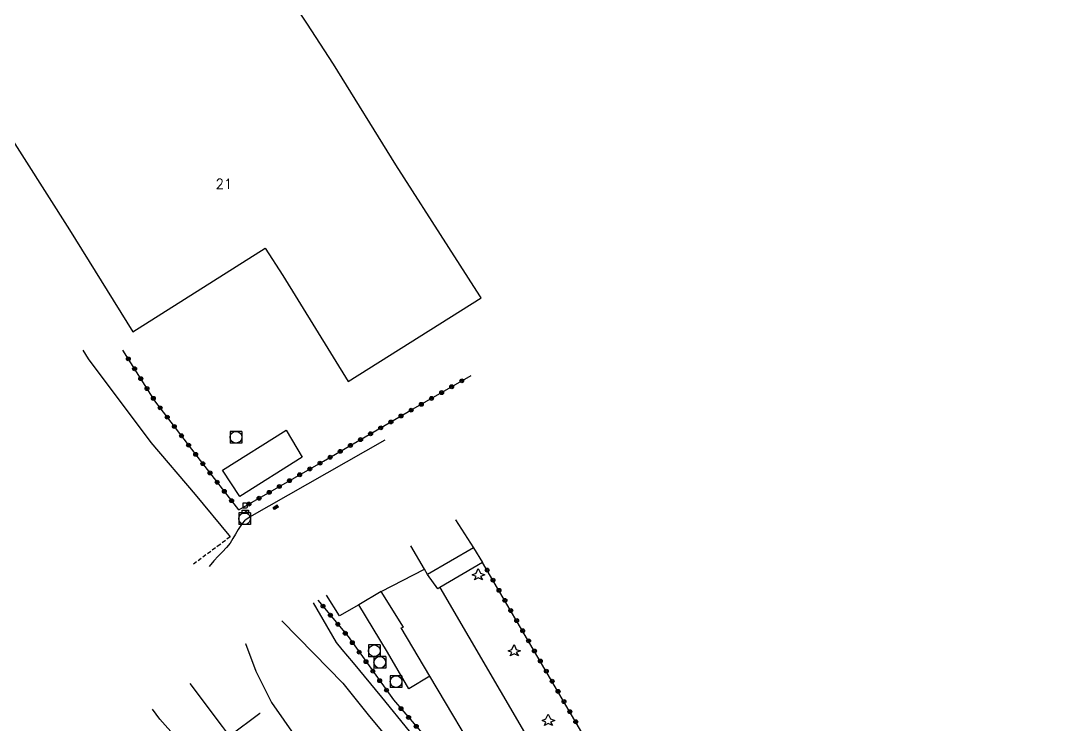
# Model space of a CAD drawing. Header units: millimetres. Extents: x 80000 to 81000, y 145000 to 146000.
# Drawn here: x 80350.6 to 80481.9, y 145576.3 to 145666.6 of the extents above; entities that cross this region are included whole.
import ezdxf
from ezdxf.enums import TextEntityAlignment as Align

# ---------------------------------------------------------------- set-up
doc = ezdxf.new("R2010")
doc.units = ezdxf.units.MM
doc.linetypes.add('DASHED', pattern=[0.75, 0.5, -0.25])
doc.layers.get('0').update_dxf_attribs({"linetype": 'CONTINUOUS'})
for name, color, linetype in [('W0008', 7, 'CONTINUOUS'), ('W0014', 7, 'CONTINUOUS'), ('W0071', 7, 'CONTINUOUS'), ('W0101', 7, 'CONTINUOUS'), ('W0104', 1, 'CONTINUOUS'), ('W0112', 1, 'DASHED'), ('W0211', 2, 'CONTINUOUS'), ('W0214', 2, 'CONTINUOUS'), ('W0303', 7, 'CONTINUOUS'), ('W0323', 7, 'CONTINUOUS'), ('W0401', 7, 'CONTINUOUS'), ('W0420', 7, 'CONTINUOUS'), ('W0438', 7, 'CONTINUOUS'), ('W0611', 7, 'CONTINUOUS'), ('W0991', 7, 'CONTINUOUS'), ('W1102', 7, 'CONTINUOUS')]:
    doc.layers.add(name, color=color, linetype=linetype)
doc.styles.get("Standard").update_dxf_attribs({"font": 'romans.shx', "width": 0.85})

# ---------------------------------------------------------------- blocks, each defined once
blk = doc.blocks.new('T303')
for p, q in [((-0.77, 0), (-0.28, 0.21)), ((-0.28, -0.21), (-0.77, 0)), ((-0.28, 0.21), (0, 0.83)), ((0, 0.83), (0.28, 0.21)), ((0.28, 0.21), (0.83, 0)), ((0.83, 0), (0.28, -0.21)), ((-0.49, -0.63), (-0.28, -0.21)), ((0, -0.35), (-0.49, -0.63)), ((0.56, -0.63), (0, -0.35)), ((0.28, -0.21), (0.56, -0.63))]:
    blk.add_line(p, q)
blk = doc.blocks.new('T420')
for p, q in [((0.75, 0.75), (-0.75, 0.75)), ((-0.75, 0.75), (-0.75, -0.75)), ((0.75, 0.75), (0.75, -0.75)), ((0.75, -0.75), (-0.75, -0.75))]:
    blk.add_line(p, q)
blk.add_ellipse((0, 0), major_axis=(-0.53, 0.53), ratio=1, start_param=3.926991, end_param=10.210176)
blk = doc.blocks.new('croix')
for p, q in [((-3, 0), (3, 0)), ((0, -3), (0, 3))]:
    blk.add_line(p, q)
blk = doc.blocks.new('T818')
at = {"color": 16, "linetype": 'Continuous', "xscale": 0.0001666666666666667, "yscale": 0.0001666666666666667}
blk.add_blockref('croix', (0, 0), dxfattribs=at)
blk = doc.blocks.new('t323o')
at = {"color": 0, "linetype": 'Continuous'}
for radius in [0.25, 0.15]:
    blk.add_circle((0, 0), radius, dxfattribs=at)
blk = doc.blocks.new('T438')
for p, q in [((-0.4, 0.2), (0.4, 0.2)), ((-0.4, -0.2), (-0.4, 0.2)), ((0.15, 1.1), (-0.3, 1.1)), ((-0.3, 1.1), (-0.3, 0.5)), ((-0.3, 0.5), (0.15, 0.5)), ((0.3, 0.65), (0.3, 0.95)), ((0.4, 0.2), (0.4, -0.2))]:
    blk.add_line(p, q)
at = {"flags": 128}
for points in [[(-0.4, -0.2), (0.4, 0.2)], [(0.4, -0.2), (-0.4, -0.2)]]:
    blk.add_lwpolyline(points, dxfattribs=at)
for centre, major_axis, start_param, end_param in [((0.15, 0.95), (0.106, -0.106), 0.785398, 2.356194), ((0.15, 0.65), (0.106, 0.106), 3.926991, 5.497787)]:
    blk.add_ellipse(centre, major_axis=major_axis, ratio=1, start_param=start_param, end_param=end_param)
blk = doc.blocks.new('T401')
for p, q in [((-0.3, 0.3), (0, 0.3)), ((-0.3, -0.25), (-0.3, 0.3)), ((-0.3, 0.15), (0, 0.15)), ((-0.3, 0), (0, 0)), ((0, 0.3), (0, -0.25)), ((-0.3, -0.15), (0, -0.15)), ((-0.3, -0.25), (-0.3, -0.3)), ((-0.3, -0.3), (0, -0.3)), ((0, -0.3), (0, -0.25))]:
    blk.add_line(p, q)

msp = doc.modelspace()

# ---------------------------------------------------------------- linework, layer by layer
at = {"layer": 'W0008'}
msp.add_lwpolyline([(80379.86, 145602.95), (80379.65, 145602.8), (80379.44, 145602.65), (80379.24, 145602.49), (80378.93, 145602.15), (80378.66, 145601.76), (80378.4, 145601.37), (80378.09, 145600.78), (80377.74, 145600.22), (80377.37, 145599.64), (80376.92, 145599.07), (80376.4, 145598.49), (80375.87, 145597.96), (80375.32, 145597.36), (80374.72, 145596.64)], dxfattribs=at)
at = {"layer": 'W0014'}
msp.add_lwpolyline([(80397.19, 145612.8), (80379.86, 145602.95)], dxfattribs=at)
at = {"layer": 'W0071'}
for points in [[(80400.36, 145575.53), (80396.79, 145579.91), (80393.2, 145584.27), (80392.46, 145585.14), (80391.72, 145586.01), (80390.99, 145586.88), (80388.04, 145591.98)], [(80384.01, 145589.67), (80388.09, 145585.49), (80391.8, 145581.7), (80395.22, 145577.43), (80398.73, 145573.23)]]:
    msp.add_lwpolyline(points, dxfattribs=at)
at = {"layer": 'W0101'}
for points in [[(80346.52, 145671), (80346.29, 145670.86), (80342.13, 145668.24), (80339.68, 145666.7), (80356.81, 145639.75), (80364.93, 145626.69), (80381.86, 145637.43), (80384.12, 145633.9), (80392.5, 145620.32), (80409.5, 145631.06), (80409.35, 145631.3), (80405.38, 145637.48), (80398.59, 145648.09), (80390.61, 145660.97), (80387.19, 145666.22), (80384.16, 145670.86), (80384.07, 145671)], [(80406.22, 145602.63), (80406.22, 145602.63), (80408.55, 145599.03), (80408.52, 145599.01), (80402.66, 145595.61), (80402.27, 145596.29)], [(80396.72, 145593.41), (80402.27, 145596.29)], [(80396.72, 145593.41), (80393.85, 145591.74), (80391.4, 145590.31), (80389.74, 145592.96), (80389.74, 145592.96)]]:
    msp.add_lwpolyline(points, dxfattribs=at)
at = {"layer": 'W0104'}
msp.add_lwpolyline([(80378.63, 145605.62), (80376.42, 145608.98), (80384.55, 145614.08), (80386.61, 145610.65)], close=True, dxfattribs=at)
for points in [[(80408.55, 145599.03), (80409.71, 145597.15), (80404.22, 145593.94), (80403.96, 145593.79), (80402.66, 145595.61)], [(80404.22, 145593.94), (80415.68, 145574.36), (80420.59, 145565.84), (80419.05, 145565.15), (80418.23, 145566.37), (80417.3, 145566.05), (80412.91, 145572.65), (80409.9, 145570.89), (80402.97, 145582.59), (80399.3, 145588.78), (80399.56, 145588.88), (80396.72, 145593.41)], [(80402.97, 145582.59), (80400.27, 145580.96), (80397.54, 145585.64), (80393.85, 145591.74)]]:
    msp.add_lwpolyline(points, dxfattribs=at)
at = {"layer": 'W0112'}
msp.add_lwpolyline([(80377.38, 145600.43), (80376.1, 145599.47), (80372.55, 145596.82)], dxfattribs=at)
at = {"layer": 'W0211'}
for points in [[(80379.34, 145586.77), (80379.34, 145586.77), (80380.69, 145583.22), (80382.7, 145579.2), (80385.86, 145574.7), (80389.73, 145570.43), (80392.88, 145566.8), (80396.54, 145562.71), (80400.02, 145558.42), (80403.56, 145554.19), (80415.7, 145540.87), (80428.55, 145528.19), (80441.99, 145516.19), (80444.35, 145514.21), (80448.4, 145510.82), (80454.93, 145505.59), (80461.63, 145500.59), (80465.7, 145497.86), (80468.28, 145496.11), (80475.09, 145491.84), (80481.89, 145487.58)], [(80447.41, 145498), (80444.66, 145500.33), (80441.92, 145502.67), (80439.21, 145505.04), (80432.67, 145511.52), (80427.92, 145516.23), (80417.32, 145528.14), (80415.63, 145530.05), (80413.65, 145532.3), (80406.76, 145540.08), (80401.76, 145545.48), (80396.77, 145550.88), (80394.85, 145553.05), (80391.9, 145556.39), (80387.92, 145561.19), (80384.03, 145566.07), (80380.22, 145571), (80377.29, 145574.92), (80376.4, 145576.12), (80372.25, 145581.66), (80372.25, 145581.66)]]:
    msp.add_lwpolyline(points, dxfattribs=at)
at = {"layer": 'W0214'}
for points in [[(80358.55, 145624.36), (80359.22, 145623.22), (80367.24, 145612.53), (80372.9, 145605.86), (80377.21, 145600.64), (80377.38, 145600.43)], [(80402.92, 145533.74), (80402.82, 145533.86), (80393.29, 145544.71), (80382.62, 145558.42), (80372.56, 145572.36), (80368.38, 145577.07), (80367.47, 145578.35)]]:
    msp.add_lwpolyline(points, dxfattribs=at)
at = {"layer": 'W0323'}
for points in [[(80378.49, 145603.88), (80373.59, 145610.2), (80367.74, 145617.87), (80363.64, 145624.36)], [(80378.49, 145603.88), (80389.32, 145610.13), (80400.52, 145616.64), (80408.26, 145621.12)], [(80436.28, 145552.3), (80430.08, 145562.34), (80423.91, 145572.81), (80417.69, 145583.5), (80409.71, 145597.15)], [(80388.63, 145592.32), (80392.48, 145587.65), (80398.28, 145579.57)], [(80398.28, 145579.57), (80406.24, 145570.32), (80416.79, 145558.62), (80417.21, 145558.81), (80415.72, 145561.28), (80410.09, 145570.58), (80409.9, 145570.89)]]:
    msp.add_lwpolyline(points, dxfattribs=at)
at = {"layer": 'W0611'}
msp.add_lwpolyline([(80376.68, 145574.48), (80377.14, 145574.81), (80377.29, 145574.92), (80381.21, 145577.83)], dxfattribs=at)
at = {"layer": 'W1102'}
msp.add_lwpolyline([(80402.27, 145596.29), (80400.52, 145599.29), (80400.52, 145599.29)], dxfattribs=at)

# ---------------------------------------------------------------- block references
at = {"layer": 'W0303'}
for p in [(80409.15, 145595.55), (80413.74, 145585.81), (80418.1, 145576.89)]:
    msp.add_blockref('T303', p, dxfattribs=at)
at = {"layer": 'W0323'}
for p, rotation in [((80364.35, 145623.24), 122.2730901157687), ((80365.15, 145621.97), 122.2730901157687), ((80365.95, 145620.7), 122.2730901157687), ((80407.05, 145620.42), 30.0539924578375), ((80366.75, 145619.43), 122.2730901157687), ((80404.46, 145618.91), 30.0539924578375), ((80405.75, 145619.66), 30.0539924578375), ((80367.55, 145618.17), 122.2730901157687), ((80401.86, 145617.41), 30.0539924578375), ((80403.16, 145618.16), 30.0539924578375), ((80368.43, 145616.96), 127.3140696970456), ((80400.56, 145616.66), 30.0539924578375), ((80369.34, 145615.76), 127.3140696970456), ((80397.97, 145615.15), 30.17938909574364), ((80399.26, 145615.91), 30.17938909574364), ((80370.25, 145614.57), 127.3140696970456), ((80371.16, 145613.38), 127.3140696970456), ((80395.37, 145613.64), 30.17938909574364), ((80396.67, 145614.4), 30.17938909574364), ((80372.07, 145612.18), 127.3140696970456), ((80392.78, 145612.14), 30.17938909574364), ((80394.08, 145612.89), 30.17938909574364), ((80372.98, 145610.99), 127.3140696970456), ((80391.48, 145611.38), 30.17938909574364), ((80373.89, 145609.8), 127.8410652170333), ((80388.89, 145609.87), 29.98133403545953), ((80390.19, 145610.63), 30.17938909574364), ((80374.81, 145608.62), 127.8410652170333), ((80386.29, 145608.38), 29.98133403545953), ((80387.59, 145609.13), 29.98133403545953), ((80375.73, 145607.43), 127.8410652170333), ((80383.69, 145606.88), 29.98133403545953), ((80384.99, 145607.63), 29.98133403545953), ((80376.65, 145606.25), 127.8410652170333), ((80382.39, 145606.13), 29.98133403545953), ((80377.57, 145605.06), 127.8410652170333), ((80379.79, 145604.63), 29.98133403545953), ((80381.09, 145605.38), 29.98133403545953), ((80410.29, 145596.17), 120.3130421865866), ((80411.04, 145594.88), 120.3130421865866), ((80411.8, 145593.58), 120.3130421865866), ((80389.27, 145591.55), 309.4337142989908), ((80412.56, 145592.29), 120.3130421865866), ((80390.22, 145590.39), 309.4337142989908), ((80413.31, 145590.99), 120.3130421865866), ((80414.07, 145589.7), 120.3130421865866), ((80391.17, 145589.24), 309.4337142989908), ((80414.83, 145588.4), 120.3130421865866), ((80392.12, 145588.08), 309.4337142989908), ((80415.59, 145587.11), 120.3130421865866), ((80393.03, 145586.88), 305.6783283137501), ((80416.34, 145585.81), 120.3130421865866), ((80393.9, 145585.66), 305.6783283137501), ((80394.78, 145584.44), 305.6783283137501), ((80417.1, 145584.52), 120.3130421865866), ((80395.65, 145583.23), 305.6783283137501), ((80417.86, 145583.22), 120.199413183947), ((80396.53, 145582.01), 305.6783283137501), ((80418.61, 145581.93), 120.199413183947), ((80397.4, 145580.79), 305.6783283137501), ((80419.37, 145580.63), 120.199413183947), ((80420.12, 145579.33), 120.199413183947), ((80399.26, 145578.43), 310.7015803557859), ((80420.87, 145578.04), 120.199413183947), ((80400.23, 145577.3), 310.7015803557859), ((80421.63, 145576.74), 120.199413183947), ((80401.21, 145576.16), 310.7015803557859)]:
    msp.add_blockref('t323o', p, dxfattribs=dict(at, rotation=rotation))
at = {"layer": 'W0401', "rotation": 119.591493366997}
msp.add_blockref('T401', (80383.16, 145604.36), dxfattribs=at)
at = {"layer": 'W0420'}
for p in [(80378.13, 145613.19), (80379.23, 145602.76), (80395.85, 145585.83), (80396.55, 145584.36), (80398.63, 145581.89)]:
    msp.add_blockref('T420', p, dxfattribs=at)
at = {"layer": 'W0438'}
msp.add_blockref('T438', (80379.33, 145603.63), dxfattribs=at)
at = {"layer": 'W0611', "rotation": 306.5882314641075}
msp.add_blockref('T818', (80381.21, 145577.83), dxfattribs=at)

# ---------------------------------------------------------------- texts
at = {"layer": 'W0991'}
msp.add_text('21', height=1.25, dxfattribs=at).set_placement((80376.6, 145645.66), align=Align.MIDDLE_CENTER)

doc.saveas('drawing.dxf')
